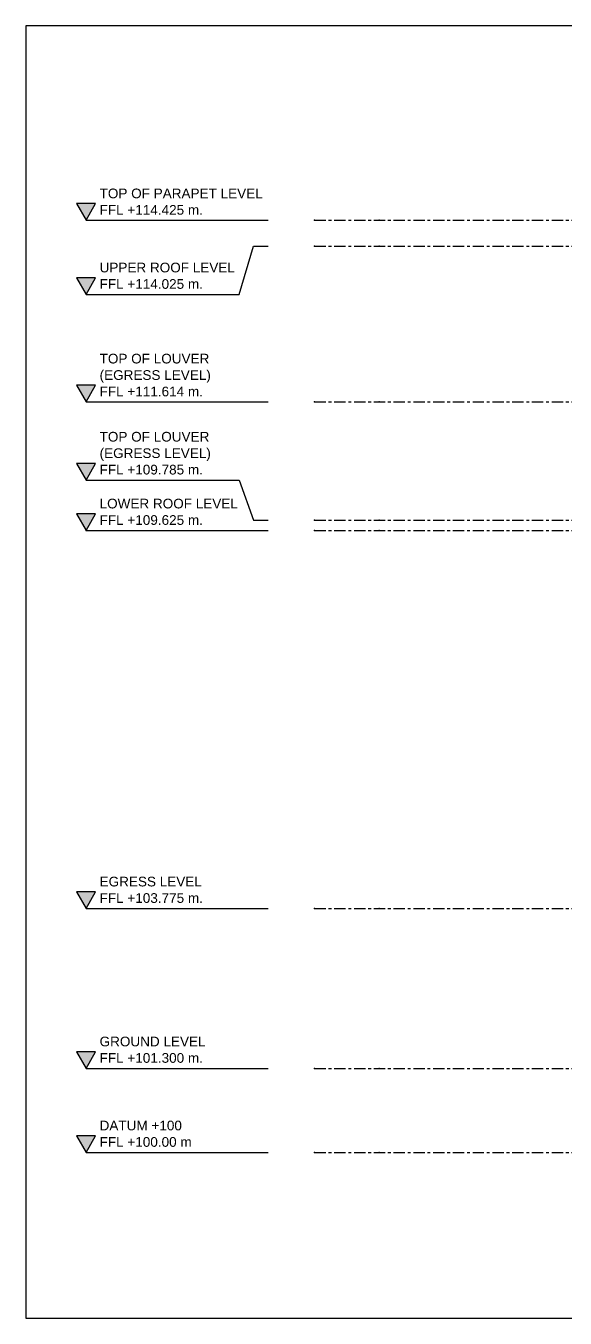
# Model space of a CAD drawing. Header units: millimetres. Extents: x -1379 to 1385823, y -4884429 to 548763.
# Drawn here: x 643796 to 652152, y -2347541 to -2327541 of the extents above; entities that cross this region are included whole.
import ezdxf
from ezdxf.xclip import XClip

# ---------------------------------------------------------------- set-up
doc = ezdxf.new("R2010")
doc.units = ezdxf.units.MM
doc.header["$XCLIPFRAME"] = 0
doc.linetypes.add('CENTER', pattern=[50.8, 31.75, -6.35, 6.35, -6.35])
doc.linetypes.add('TA_GL_000.70000', pattern=[1.925, 0.7, -0.175, 0.175, -0.175, 0.7])
for name, color, linetype in [('000 - 0_SYM_DWG_GRIDLINE_MAIN_COLOR_251', 7, 'Continuous'), ('000 - 0_SYM_DWG_LEVEL_MAIN_COLOR_2', 7, 'Continuous'), ('000 - 0_SYM_DWG_LEVEL_TEXT', 7, 'Continuous'), ('000 - GRID', 7, 'CENTER')]:
    doc.layers.add(name, color=color, linetype=linetype)
doc.layers.add('A-DETL-GENF', color=7, linetype='Continuous', lineweight=35)
doc.layers.add('A-DETL-THIN', color=7, linetype='Continuous', lineweight=25)
doc.styles.add('Arial_1', font='arial.ttf', dxfattribs={"height": 125})
doc.styles.add('TA', font='', dxfattribs={"height": 4.5})
doc.styles.get('TA').set_extended_font_data('Cordia New')

# ---------------------------------------------------------------- blocks, each defined once
blk = doc.blocks.new('C-1-IV01_REV00_20260605-145658_ELEVATION_4_EX')
at = {"layer": 'A-DETL-GENF', "lineweight": 9}
h = blk.add_hatch(dxfattribs=at)
h.set_pattern_fill('FP_84', style=0, pattern_type=2)
h.set_pattern_definition([(45, (-2403.5, 0), (0, 449.0128), [317.5, -317.5]), (45, (-2487.7, 84.2), (0, 449.0128), [317.5, -317.5]), (45, (-2571.9, 168.38), (0, 449.0128), [317.5, -317.5]), (135, (-2571.9, 224.5), (-449.0128, 3e-14), [317.5, -317.5]), (135, (-2487.7, 308.7), (-449.0128, 3e-14), [317.5, -317.5]), (135, (-2403.5, 392.9), (-449.0128, 3e-14), [317.5, -317.5])])
h.paths.add_polyline_path([(9697, 99759), (23735, 99759), (23735, 101150), (-7245, 101150), (-7245, 99759), (9213, 99759)])
at = {"layer": 'A-DETL-THIN', "color": 7}
blk.add_line((23735, 101150), (-7245, 101150), dxfattribs=at)
blk = doc.blocks.new('*U2267')
at = {"layer": '000 - 0_SYM_DWG_GRIDLINE_MAIN_COLOR_251', "color": 7, "linetype": 'ByBlock', "ltscale": 5}
blk.add_line((20, 0), (-532.99, 0), dxfattribs=at)
at = {"layer": '000 - 0_SYM_DWG_GRIDLINE_MAIN_COLOR_251', "color": 7}
blk.add_point((0, 0), dxfattribs=at)
at = {"color": 7, "style": 'TA', "flags": 1}
blk.add_attdef('LOCATION', (6, -6), '', height=4.5, rotation=270, dxfattribs=at)
blk = doc.blocks.new('*U1921')
at = {"layer": '000 - 0_SYM_DWG_LEVEL_MAIN_COLOR_2'}
blk.add_hatch(color=7, dxfattribs=at).paths.add_polyline_path([(-67.81, 5.18), (-70.8, 0), (-73.79, 5.18)])
at = {"color": 7}
blk.add_point((0, 0), dxfattribs=at)
at = {"layer": '000 - 0_SYM_DWG_GRIDLINE_MAIN_COLOR_251', "color": 7}
blk.add_lwpolyline([(-70.8, 0), (-23.4, 0), (-18.9, 0), (-14.4, 0)], dxfattribs=at)
at = {"layer": '000 - 0_SYM_DWG_LEVEL_MAIN_COLOR_2', "color": 7, "lineweight": 25}
for p, q in [((-67.81, 5.18), (-73.79, 5.18)), ((-73.79, 5.18), (-70.8, 0)), ((-70.8, 0), (-67.81, 5.18))]:
    blk.add_line(p, q, dxfattribs=at)
at = {"layer": '000 - 0_SYM_DWG_LEVEL_TEXT', "color": 7, "style": 'Arial_1'}
for tag, p in [('LV_NAME_1', (-66.58, 11.92)), ('LV_NAME_2', (-66.59, 6.83)), ('LV_NAME_3', (-66.6, 1.74))]:
    blk.add_attdef(tag, p, '', height=3, dxfattribs=at)
blk = doc.blocks.new('*U1816')
at = {"layer": '000 - 0_SYM_DWG_LEVEL_MAIN_COLOR_2'}
blk.add_hatch(color=7, dxfattribs=at).paths.add_polyline_path([(-67.81, -9.77), (-70.8, -14.95), (-73.79, -9.77)])
at = {"color": 7}
blk.add_point((0, 0), dxfattribs=at)
at = {"layer": '000 - 0_SYM_DWG_GRIDLINE_MAIN_COLOR_251', "color": 7}
blk.add_lwpolyline([(-70.8, -14.95), (-23.4, -14.95), (-18.9, 0), (-14.4, 0)], dxfattribs=at)
at = {"layer": '000 - 0_SYM_DWG_LEVEL_MAIN_COLOR_2', "color": 7, "lineweight": 25}
for p, q in [((-67.81, -9.77), (-73.79, -9.77)), ((-73.79, -9.77), (-70.8, -14.95)), ((-70.8, -14.95), (-67.81, -9.77))]:
    blk.add_line(p, q, dxfattribs=at)
at = {"layer": '000 - 0_SYM_DWG_LEVEL_TEXT', "color": 7, "style": 'Arial_1'}
for tag, p in [('LV_NAME_1', (-66.58, -3.02)), ('LV_NAME_2', (-66.59, -8.11)), ('LV_NAME_3', (-66.6, -13.2))]:
    blk.add_attdef(tag, p, '', height=3, dxfattribs=at)
blk = doc.blocks.new('*U1817')
at = {"layer": '000 - 0_SYM_DWG_LEVEL_MAIN_COLOR_2'}
blk.add_hatch(color=7, dxfattribs=at).paths.add_polyline_path([(-67.81, 5.18), (-70.8, 0), (-73.79, 5.18)])
at = {"color": 7}
blk.add_point((0, 0), dxfattribs=at)
at = {"layer": '000 - 0_SYM_DWG_GRIDLINE_MAIN_COLOR_251', "color": 7}
blk.add_lwpolyline([(-70.8, 0), (-23.4, 0), (-18.9, 0), (-14.4, 0)], dxfattribs=at)
at = {"layer": '000 - 0_SYM_DWG_LEVEL_MAIN_COLOR_2', "color": 7, "lineweight": 25}
for p, q in [((-67.81, 5.18), (-73.79, 5.18)), ((-73.79, 5.18), (-70.8, 0)), ((-70.8, 0), (-67.81, 5.18))]:
    blk.add_line(p, q, dxfattribs=at)
at = {"layer": '000 - 0_SYM_DWG_LEVEL_TEXT', "color": 7, "style": 'Arial_1'}
for tag, p in [('LV_NAME_1', (-66.58, 11.92)), ('LV_NAME_2', (-66.59, 6.83)), ('LV_NAME_3', (-66.6, 1.74))]:
    blk.add_attdef(tag, p, '', height=3, dxfattribs=at)
blk = doc.blocks.new('*U3719')
at = {"layer": '000 - 0_SYM_DWG_LEVEL_MAIN_COLOR_2'}
blk.add_hatch(color=7, dxfattribs=at).paths.add_polyline_path([(-67.81, 17.58), (-70.8, 12.4), (-73.79, 17.58)])
at = {"color": 7}
blk.add_point((0, 0), dxfattribs=at)
at = {"layer": '000 - 0_SYM_DWG_GRIDLINE_MAIN_COLOR_251', "color": 7}
blk.add_lwpolyline([(-70.8, 12.4), (-23.4, 12.4), (-18.9, 0), (-14.4, 0)], dxfattribs=at)
at = {"layer": '000 - 0_SYM_DWG_LEVEL_MAIN_COLOR_2', "color": 7, "lineweight": 25}
for p, q in [((-67.81, 17.58), (-73.79, 17.58)), ((-73.79, 17.58), (-70.8, 12.4)), ((-70.8, 12.4), (-67.81, 17.58))]:
    blk.add_line(p, q, dxfattribs=at)
at = {"layer": '000 - 0_SYM_DWG_LEVEL_TEXT', "color": 7, "style": 'Arial_1'}
for tag, p in [('LV_NAME_1', (-66.58, 24.32)), ('LV_NAME_2', (-66.59, 19.23)), ('LV_NAME_3', (-66.6, 14.14))]:
    blk.add_attdef(tag, p, '', height=3, dxfattribs=at)
blk = doc.blocks.new('*U1841')
at = {"layer": '000 - 0_SYM_DWG_GRIDLINE_MAIN_COLOR_251', "color": 7, "linetype": 'ByBlock', "ltscale": 5}
blk.add_line((20, 0), (-470.6, 0), dxfattribs=at)
at = {"layer": '000 - 0_SYM_DWG_GRIDLINE_MAIN_COLOR_251', "color": 7}
blk.add_point((0, 0), dxfattribs=at)
at = {"color": 7, "style": 'TA', "flags": 1}
blk.add_attdef('LOCATION', (6, -6), '', height=4.5, rotation=270, dxfattribs=at)
blk = doc.blocks.new('C-1-IV01_REV00_20260614-165118_ELEVATION_4_DIMS')
at = {"color": 7, "xscale": 50, "yscale": 50, "zscale": 50}
for name, p, values in [('*U1817', (-7399, 114425), {'LV_NAME_2': 'TOP OF PARAPET LEVEL', 'LV_NAME_3': 'FFL +114.425 m.'}), ('*U1816', (-7399, 114025), {'LV_NAME_2': 'UPPER ROOF LEVEL', 'LV_NAME_3': 'FFL +114.025 m.'}), ('*U1921', (-7399, 111614), {'LV_NAME_1': 'TOP OF LOUVER ', 'LV_NAME_2': '(EGRESS LEVEL)', 'LV_NAME_3': 'FFL +111.614 m.'}), ('*U3719', (-7399, 109785), {'LV_NAME_1': 'TOP OF LOUVER', 'LV_NAME_2': '(EGRESS LEVEL)', 'LV_NAME_3': 'FFL +109.785 m.'}), ('*U1921', (-7399, 109625), {'LV_NAME_2': 'LOWER ROOF LEVEL', 'LV_NAME_3': 'FFL +109.625 m.'}), ('*U1921', (-7399, 103775), {'LV_NAME_2': 'EGRESS LEVEL', 'LV_NAME_3': 'FFL +103.775 m.'}), ('*U1921', (-7399, 101300), {'LV_NAME_2': 'GROUND LEVEL', 'LV_NAME_3': 'FFL +101.300 m.'}), ('*U1921', (-7399, 100000), {'LV_NAME_2': 'DATUM +100', 'LV_NAME_3': 'FFL +100.00 m'})]:
    blk.add_blockref(name, p, dxfattribs=at).add_auto_attribs(values)
at = {"layer": '000 - GRID', "color": 7, "linetype": 'TA_GL_000.70000', "xscale": 50, "yscale": 50, "zscale": 50, "rotation": 180}
for name, p in [('*U2267', (-6399, 114425)), ('*U2267', (-6399, 114025)), ('*U1841', (-6399, 111614)), ('*U1841', (-6399, 109785)), ('*U2267', (-6399, 109625)), ('*U2267', (-6399, 103775)), ('*U2267', (-6399, 101300)), ('*U2267', (-6399, 100000))]:
    blk.add_blockref(name, p, dxfattribs=at)

msp = doc.modelspace()

# ---------------------------------------------------------------- linework, layer by layer
at = {"color": 7}
msp.add_lwpolyline([(643796.4, -2347540.5), (682546.4, -2347540.5), (682546.4, -2327540.5), (643796.4, -2327540.5)], close=True, dxfattribs=at)
msp.add_point((644728.8, -2335350.4), dxfattribs=at)

# ---------------------------------------------------------------- block references
msp.add_blockref('C-1-IV01_REV00_20260614-165118_ELEVATION_4_DIMS', (655667.8, -2444975.4), dxfattribs=at)
ref = msp.add_blockref('C-1-IV01_REV00_20260605-145658_ELEVATION_4_EX', (655667.8, -2444975.4), dxfattribs=at)
XClip(ref).set_block_clipping_path([(-1731.8749551864, 99504.3722498701), (18667.8333906819, 116111.7620017761)])

doc.saveas('drawing.dxf')
